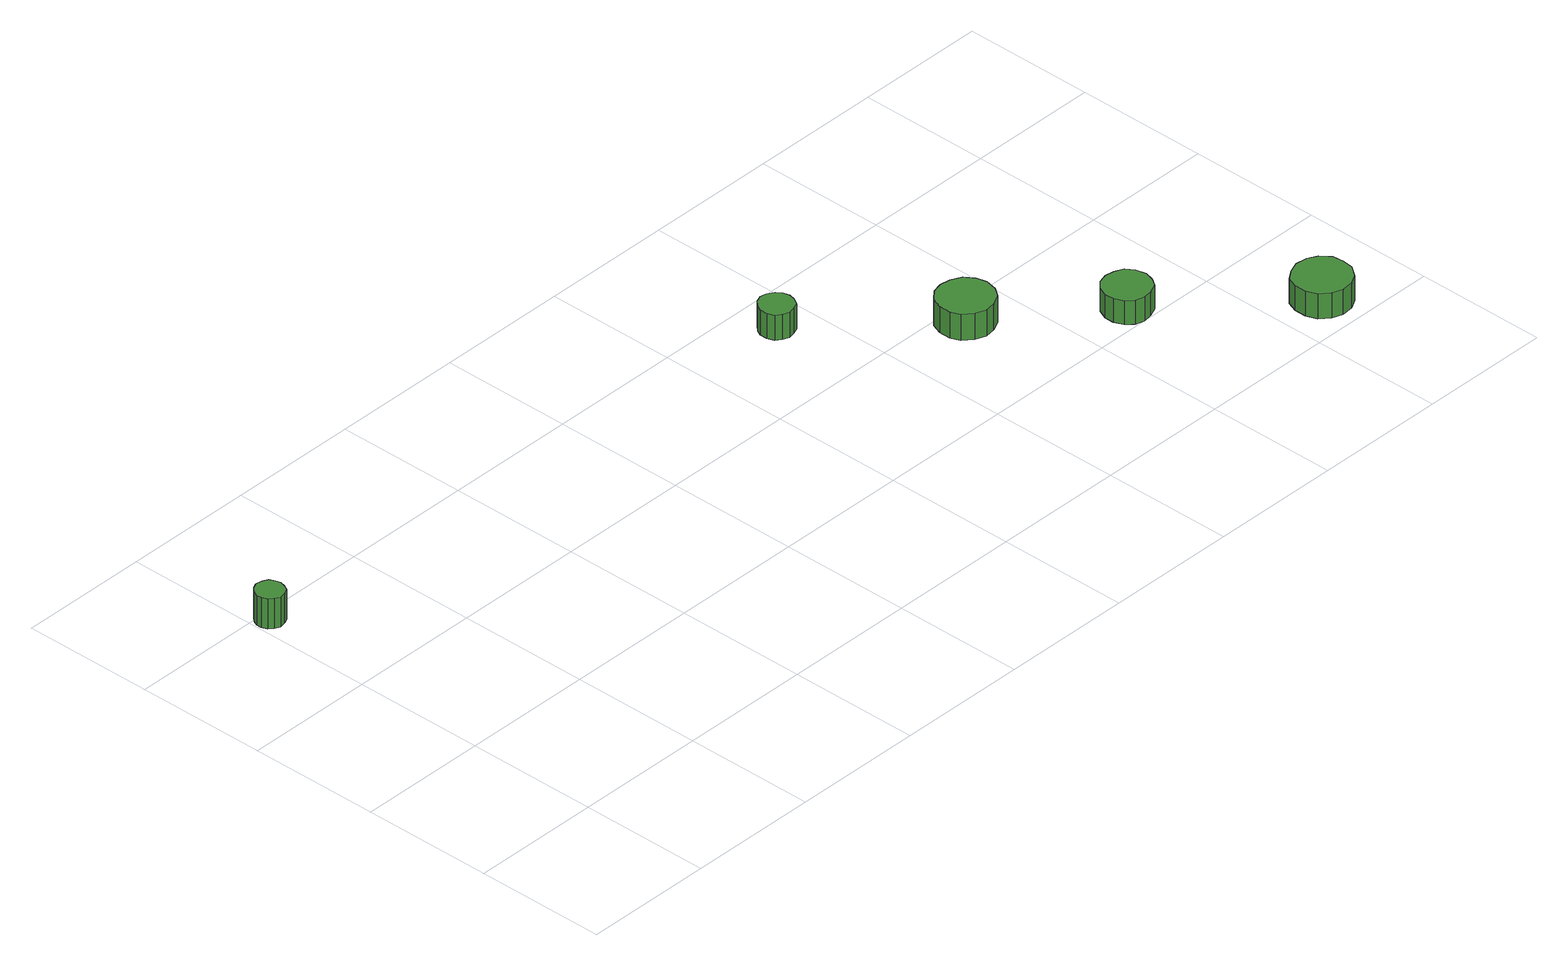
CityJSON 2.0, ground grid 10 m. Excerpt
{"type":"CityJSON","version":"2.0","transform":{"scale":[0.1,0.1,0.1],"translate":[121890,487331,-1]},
"CityObjects":{
"tree1":{"type":"SolitaryVegetationObject","attributes":{"function":"something"},"geometry":[{"type":"MultiSurface","lod":"1","boundaries":[[[0,1,2,3,4,5,6,7,8,9,10,11,12,13,14]],[[15,16,17,18,19,20,21,22,23,24,25,26,27,28,29]],[[0,29,28,1]],[[1,28,27,2]],[[2,27,26,3]],[[3,26,25,4]],[[4,25,24,5]],[[5,24,23,6]],[[6,23,22,7]],[[7,22,21,8]],[[8,21,20,9]],[[9,20,19,10]],[[10,19,18,11]],[[11,18,17,12]],[[12,17,16,13]],[[13,16,15,14]],[[14,15,29,0]]]}]},
"tree2":{"type":"SolitaryVegetationObject","attributes":{"function":"something"},"geometry":[{"type":"MultiSurface","lod":"1","boundaries":[[[30,31,32,33,34,35,36,37,38,39,40,41,42,43,44]],[[45,46,47,48,49,50,51,52,53,54,55,56,57,58,59]],[[30,59,58,31]],[[31,58,57,32]],[[32,57,56,33]],[[33,56,55,34]],[[34,55,54,35]],[[35,54,53,36]],[[36,53,52,37]],[[37,52,51,38]],[[38,51,50,39]],[[39,50,49,40]],[[40,49,48,41]],[[41,48,47,42]],[[42,47,46,43]],[[43,46,45,44]],[[44,45,59,30]]]}]},
"tree3":{"type":"SolitaryVegetationObject","attributes":{"function":"something"},"geometry":[{"type":"MultiSurface","lod":"1","boundaries":[[[60,61,62,63,64,65,66,67,68,69,70,71,72,73,74]],[[75,76,77,78,79,80,81,82,83,84,85,86,87,88,89]],[[60,89,88,61]],[[61,88,87,62]],[[62,87,86,63]],[[63,86,85,64]],[[64,85,84,65]],[[65,84,83,66]],[[66,83,82,67]],[[67,82,81,68]],[[68,81,80,69]],[[69,80,79,70]],[[70,79,78,71]],[[71,78,77,72]],[[72,77,76,73]],[[73,76,75,74]],[[74,75,89,60]]]}]},
"tree4":{"type":"SolitaryVegetationObject","attributes":{"function":"something"},"geometry":[{"type":"MultiSurface","lod":"1","boundaries":[[[90,91,92,93,94,95,96,97,98,99,100,101,102,103,104]],[[105,106,107,108,109,110,111,112,113,114,115,116,117,118,119]],[[90,119,118,91]],[[91,118,117,92]],[[92,117,116,93]],[[93,116,115,94]],[[94,115,114,95]],[[95,114,113,96]],[[96,113,112,97]],[[97,112,111,98]],[[98,111,110,99]],[[99,110,109,100]],[[100,109,108,101]],[[101,108,107,102]],[[102,107,106,103]],[[103,106,105,104]],[[104,105,119,90]]]}]},
"tree5":{"type":"SolitaryVegetationObject","attributes":{"function":"something"}},
"tree6":{"type":"SolitaryVegetationObject","attributes":{"function":"something"},"geometry":[{"type":"MultiSurface","lod":"1","boundaries":[[[120,121,122,123,124,125,126,127,128,129,130,131,132,133,134]],[[135,136,137,138,139,140,141,142,143,144,145,146,147,148,149]],[[120,149,148,121]],[[121,148,147,122]],[[122,147,146,123]],[[123,146,145,124]],[[124,145,144,125]],[[125,144,143,126]],[[126,143,142,127]],[[127,142,141,128]],[[128,141,140,129]],[[129,140,139,130]],[[130,139,138,131]],[[131,138,137,132]],[[132,137,136,133]],[[133,136,135,134]],[[134,135,149,120]]]}]},
"tree7":{"type":"SolitaryVegetationObject","attributes":{"function":"something"}},
"tree8":{"type":"SolitaryVegetationObject","attributes":{"function":"something"}}
},
"vertices":[
[23,293,30],[22,297,30],[20,301,30],[16,303,30],[11,304,30],[7,302,30],[4,299,30],[2,295,30],[2,291,30],[4,287,30],[7,284,30],[11,282,30],[16,283,30],[20,285,30],[22,289,30],[22,289,6],[20,285,6],[16,283,6],[11,282,6],[7,284,6],[4,287,6],[2,291,6],[2,295,6],[4,299,6],[7,302,6],[11,304,6],[16,303,6],[20,301,6],[22,297,6],[23,293,6],
[484,269,27],[483,274,27],[480,278,27],[475,281,27],[470,282,27],[465,280,27],[461,276,27],[459,272,27],[459,266,27],[461,261,27],[465,258,27],[470,256,27],[475,257,27],[480,259,27],[483,264,27],[483,264,7],[480,259,7],[475,257,7],[470,256,7],[465,258,7],[461,261,7],[459,266,7],[459,272,7],[461,276,7],[465,280,7],[470,282,7],[475,281,7],[480,278,7],[483,274,7],[484,269,7],
[581,184,28],[579,192,28],[574,199,28],[566,203,28],[558,204,28],[550,202,28],[543,196,28],[540,188,28],[540,179,28],[543,172,28],[550,166,28],[558,163,28],[566,164,28],[574,168,28],[579,175,28],[579,175,7],[574,168,7],[566,164,7],[558,163,7],[550,166,7],[543,172,7],[540,179,7],[540,188,7],[543,196,7],[550,202,7],[558,204,7],[566,203,7],[574,199,7],[579,192,7],[581,184,7],
[660,116,26],[658,124,26],[654,130,26],[647,133,26],[640,134,26],[633,132,26],[628,127,26],[625,120,26],[625,113,26],[628,106,26],[633,101,26],[640,99,26],[647,100,26],[654,103,26],[658,109,26],[658,109,7],[654,103,7],[647,100,7],[640,99,7],[633,101,7],[628,106,7],[625,113,7],[625,120,7],[628,127,7],[633,132,7],[640,134,7],[647,133,7],[654,130,7],[658,124,7],[660,116,7],
[756,30,27],[755,39,27],[749,46,27],[742,50,27],[733,51,27],[725,48,27],[718,43,27],[715,35,27],[715,26,27],[718,18,27],[725,12,27],[733,9,27],[742,10,27],[749,14,27],[755,22,27],[755,22,7],[749,14,7],[742,10,7],[733,9,7],[725,12,7],[718,18,7],[715,26,7],[715,35,7],[718,43,7],[725,48,7],[733,51,7],[742,50,7],[749,46,7],[755,39,7],[756,30,7]
]}
